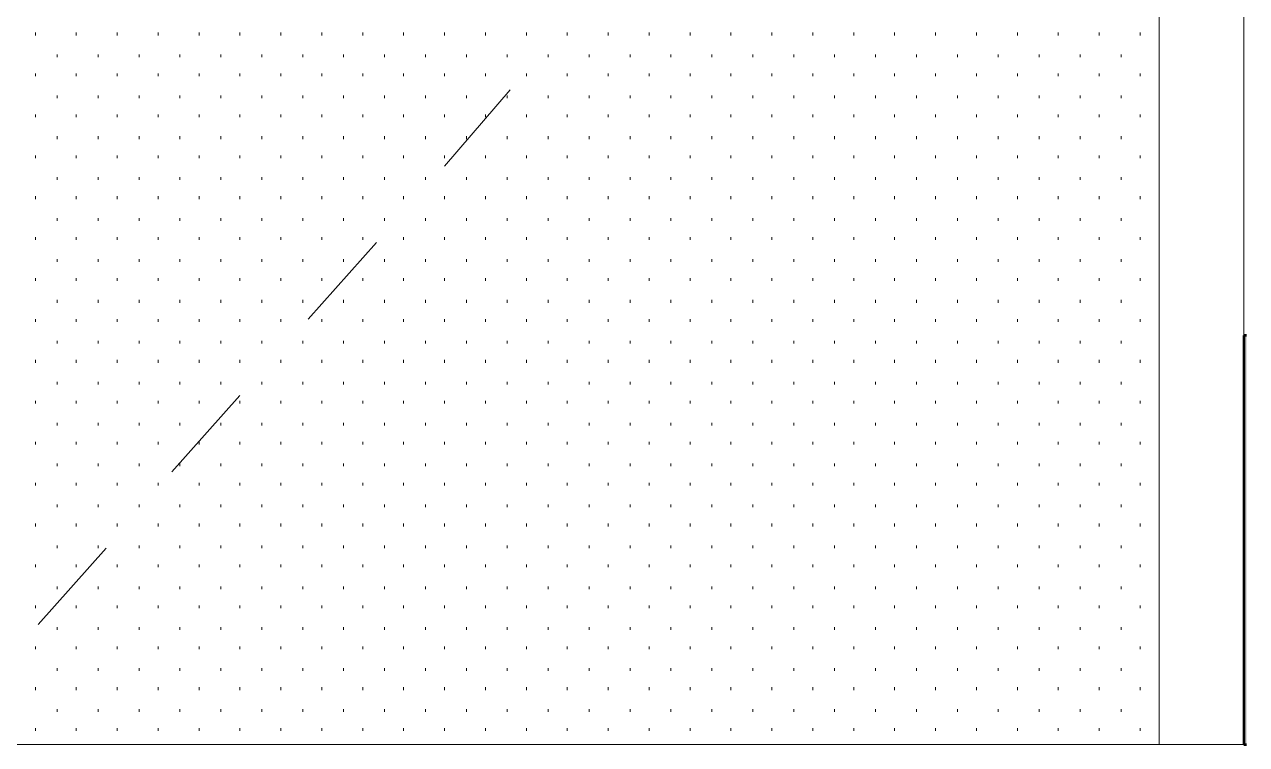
# Model space of a CAD drawing. Header units: inches. Extents: x -6061 to 13621, y -296 to 7483.
# Drawn here: x 12683.76 to 12719.64, y 110.7 to 131.85 of the extents above; entities that cross this region are included whole.
import ezdxf

# ---------------------------------------------------------------- set-up
doc = ezdxf.new("R2010")
doc.units = ezdxf.units.IN
doc.header["$MEASUREMENT"] = 0
doc.layers.get('0').update_dxf_attribs({"linetype": 'CONTINUOUS'})

msp = doc.modelspace()

# ---------------------------------------------------------------- hatches: boundary and pattern name
at = {"true_color": 0xffffff}
msp.add_hatch(color=7, dxfattribs=at).paths.add_polyline_path([(12719.56298, 110.70324), (12719.64307, 110.70324), (12719.64307, 122.71682), (12719.56298, 122.71682)])

# ---------------------------------------------------------------- linework, layer by layer
at = {"color": 7, "linetype": 'Continuous', "lineweight": 9, "true_color": 0x000007}
for p, q in [((12717.08017, 110.70324), (12717.08017, 194.71818)), ((12719.56298, 110.70324), (12719.56298, 194.71818)), ((12717.08017, 110.70324), (12717.08017, 192.23537)), ((12696.09646, 127.68243), (12698.01863, 129.92496)), ((12692.09194, 123.19736), (12694.0942, 125.4399)), ((12688.08741, 118.71229), (12690.08967, 120.95483)), ((12684.16298, 114.22723), (12686.16524, 116.46976)), ((12717.08017, 110.70324), (12681.03945, 110.70324)), ((12681.03945, 110.70324), (12717.08017, 110.70324)), ((12719.56298, 110.70324), (12717.08017, 110.70324)), ((12717.08017, 110.70324), (12719.56298, 110.70324))]:
    msp.add_line(p, q, dxfattribs=at)
at = {"color": 7, "linetype": 'Continuous', "lineweight": 18, "true_color": 0x000007}
for p, q in [((12719.56298, 122.71682), (12719.56298, 194.79827)), ((12719.56298, 194.71818), (12719.56298, 122.71682)), ((12719.64307, 122.71682), (12719.56298, 122.71682)), ((12719.64307, 110.70324), (12719.56298, 110.70324)), ((12719.56298, 110.70324), (12719.64307, 110.70324))]:
    msp.add_line(p, q, dxfattribs=at)
at = {"color": 7, "linetype": 'Continuous', "lineweight": 9, "true_color": 0xffffff}
for p, q in [((12684.08289, 131.52677), (12684.08289, 131.60686)), ((12685.28424, 131.52677), (12685.28424, 131.60686)), ((12686.4856, 131.52677), (12686.4856, 131.60686)), ((12687.68696, 131.52677), (12687.68696, 131.60686)), ((12688.88832, 131.52677), (12688.88832, 131.60686)), ((12690.08967, 131.52677), (12690.08967, 131.60686)), ((12691.29103, 131.52677), (12691.29103, 131.60686)), ((12692.49239, 131.52677), (12692.49239, 131.60686)), ((12693.69375, 131.52677), (12693.69375, 131.60686)), ((12694.8951, 131.52677), (12694.8951, 131.60686)), ((12696.09646, 131.52677), (12696.09646, 131.60686)), ((12697.29782, 131.52677), (12697.29782, 131.60686)), ((12698.49918, 131.52677), (12698.49918, 131.60686)), ((12699.70053, 131.52677), (12699.70053, 131.60686)), ((12700.90189, 131.52677), (12700.90189, 131.60686)), ((12702.10325, 131.52677), (12702.10325, 131.60686)), ((12703.30461, 131.52677), (12703.30461, 131.60686)), ((12704.50596, 131.52677), (12704.50596, 131.60686)), ((12705.70732, 131.52677), (12705.70732, 131.60686)), ((12706.90868, 131.52677), (12706.90868, 131.60686)), ((12708.11004, 131.52677), (12708.11004, 131.60686)), ((12709.31139, 131.52677), (12709.31139, 131.60686)), ((12710.51275, 131.52677), (12710.51275, 131.60686)), ((12711.71411, 131.52677), (12711.71411, 131.60686)), ((12712.91547, 131.52677), (12712.91547, 131.60686)), ((12714.11682, 131.52677), (12714.11682, 131.60686)), ((12715.31818, 131.52677), (12715.31818, 131.60686)), ((12716.51954, 131.52677), (12716.51954, 131.60686)), ((12684.72361, 130.88605), (12684.72361, 130.96614)), ((12685.92497, 130.88605), (12685.92497, 130.96614)), ((12687.12633, 130.88605), (12687.12633, 130.96614)), ((12688.32768, 130.88605), (12688.32768, 130.96614)), ((12689.52904, 130.88605), (12689.52904, 130.96614)), ((12690.7304, 130.88605), (12690.7304, 130.96614)), ((12691.93176, 130.88605), (12691.93176, 130.96614)), ((12693.13311, 130.88605), (12693.13311, 130.96614)), ((12694.33447, 130.88605), (12694.33447, 130.96614)), ((12695.53583, 130.88605), (12695.53583, 130.96614)), ((12696.73719, 130.88605), (12696.73719, 130.96614)), ((12697.93854, 130.88605), (12697.93854, 130.96614)), ((12699.1399, 130.88605), (12699.1399, 130.96614)), ((12700.34126, 130.88605), (12700.34126, 130.96614)), ((12701.54262, 130.88605), (12701.54262, 130.96614)), ((12702.74397, 130.88605), (12702.74397, 130.96614)), ((12703.94533, 130.88605), (12703.94533, 130.96614)), ((12705.14669, 130.88605), (12705.14669, 130.96614)), ((12706.34805, 130.88605), (12706.34805, 130.96614)), ((12707.5494, 130.88605), (12707.5494, 130.96614)), ((12708.75076, 130.88605), (12708.75076, 130.96614)), ((12709.95212, 130.88605), (12709.95212, 130.96614)), ((12711.15347, 130.88605), (12711.15347, 130.96614)), ((12712.35483, 130.88605), (12712.35483, 130.96614)), ((12713.55619, 130.88605), (12713.55619, 130.96614)), ((12714.75755, 130.88605), (12714.75755, 130.96614)), ((12715.9589, 130.88605), (12715.9589, 130.96614)), ((12684.08289, 130.32542), (12684.08289, 130.40551)), ((12685.28424, 130.32542), (12685.28424, 130.40551)), ((12686.4856, 130.32542), (12686.4856, 130.40551)), ((12687.68696, 130.32542), (12687.68696, 130.40551)), ((12688.88832, 130.32542), (12688.88832, 130.40551)), ((12690.08967, 130.32542), (12690.08967, 130.40551)), ((12691.29103, 130.32542), (12691.29103, 130.40551)), ((12692.49239, 130.32542), (12692.49239, 130.40551)), ((12693.69375, 130.32542), (12693.69375, 130.40551)), ((12694.8951, 130.32542), (12694.8951, 130.40551)), ((12696.09646, 130.32542), (12696.09646, 130.40551)), ((12697.29782, 130.32542), (12697.29782, 130.40551)), ((12698.49918, 130.32542), (12698.49918, 130.40551)), ((12699.70053, 130.32542), (12699.70053, 130.40551)), ((12700.90189, 130.32542), (12700.90189, 130.40551)), ((12702.10325, 130.32542), (12702.10325, 130.40551)), ((12703.30461, 130.32542), (12703.30461, 130.40551)), ((12704.50596, 130.32542), (12704.50596, 130.40551)), ((12705.70732, 130.32542), (12705.70732, 130.40551)), ((12706.90868, 130.32542), (12706.90868, 130.40551)), ((12708.11004, 130.32542), (12708.11004, 130.40551)), ((12709.31139, 130.32542), (12709.31139, 130.40551)), ((12710.51275, 130.32542), (12710.51275, 130.40551)), ((12711.71411, 130.32542), (12711.71411, 130.40551)), ((12712.91547, 130.32542), (12712.91547, 130.40551)), ((12714.11682, 130.32542), (12714.11682, 130.40551)), ((12715.31818, 130.32542), (12715.31818, 130.40551)), ((12716.51954, 130.32542), (12716.51954, 130.40551)), ((12684.72361, 129.68469), (12684.72361, 129.76478)), ((12685.92497, 129.68469), (12685.92497, 129.76478)), ((12687.12633, 129.68469), (12687.12633, 129.76478)), ((12688.32768, 129.68469), (12688.32768, 129.76478)), ((12689.52904, 129.68469), (12689.52904, 129.76478)), ((12690.7304, 129.68469), (12690.7304, 129.76478)), ((12691.93176, 129.68469), (12691.93176, 129.76478)), ((12693.13311, 129.68469), (12693.13311, 129.76478)), ((12694.33447, 129.68469), (12694.33447, 129.76478)), ((12695.53583, 129.68469), (12695.53583, 129.76478)), ((12696.73719, 129.68469), (12696.73719, 129.76478)), ((12697.93854, 129.68469), (12697.93854, 129.76478)), ((12699.1399, 129.68469), (12699.1399, 129.76478)), ((12700.34126, 129.68469), (12700.34126, 129.76478)), ((12701.54262, 129.68469), (12701.54262, 129.76478)), ((12702.74397, 129.68469), (12702.74397, 129.76478)), ((12703.94533, 129.68469), (12703.94533, 129.76478)), ((12705.14669, 129.68469), (12705.14669, 129.76478)), ((12706.34805, 129.68469), (12706.34805, 129.76478)), ((12707.5494, 129.68469), (12707.5494, 129.76478)), ((12708.75076, 129.68469), (12708.75076, 129.76478)), ((12709.95212, 129.68469), (12709.95212, 129.76478)), ((12711.15347, 129.68469), (12711.15347, 129.76478)), ((12712.35483, 129.68469), (12712.35483, 129.76478)), ((12713.55619, 129.68469), (12713.55619, 129.76478)), ((12714.75755, 129.68469), (12714.75755, 129.76478)), ((12715.9589, 129.68469), (12715.9589, 129.76478)), ((12684.08289, 129.12406), (12684.08289, 129.20415)), ((12685.28424, 129.12406), (12685.28424, 129.20415)), ((12686.4856, 129.12406), (12686.4856, 129.20415)), ((12687.68696, 129.12406), (12687.68696, 129.20415)), ((12688.88832, 129.12406), (12688.88832, 129.20415)), ((12690.08967, 129.12406), (12690.08967, 129.20415)), ((12691.29103, 129.12406), (12691.29103, 129.20415)), ((12692.49239, 129.12406), (12692.49239, 129.20415)), ((12693.69375, 129.12406), (12693.69375, 129.20415)), ((12694.8951, 129.12406), (12694.8951, 129.20415)), ((12696.09646, 129.12406), (12696.09646, 129.20415)), ((12697.29782, 129.12406), (12697.29782, 129.20415)), ((12698.49918, 129.12406), (12698.49918, 129.20415)), ((12699.70053, 129.12406), (12699.70053, 129.20415)), ((12700.90189, 129.12406), (12700.90189, 129.20415)), ((12702.10325, 129.12406), (12702.10325, 129.20415)), ((12703.30461, 129.12406), (12703.30461, 129.20415)), ((12704.50596, 129.12406), (12704.50596, 129.20415)), ((12705.70732, 129.12406), (12705.70732, 129.20415)), ((12706.90868, 129.12406), (12706.90868, 129.20415)), ((12708.11004, 129.12406), (12708.11004, 129.20415)), ((12709.31139, 129.12406), (12709.31139, 129.20415)), ((12710.51275, 129.12406), (12710.51275, 129.20415)), ((12711.71411, 129.12406), (12711.71411, 129.20415)), ((12712.91547, 129.12406), (12712.91547, 129.20415)), ((12714.11682, 129.12406), (12714.11682, 129.20415)), ((12715.31818, 129.12406), (12715.31818, 129.20415)), ((12716.51954, 129.12406), (12716.51954, 129.20415)), ((12684.72361, 128.48334), (12684.72361, 128.56343)), ((12685.92497, 128.48334), (12685.92497, 128.56343)), ((12687.12633, 128.48334), (12687.12633, 128.56343)), ((12688.32768, 128.48334), (12688.32768, 128.56343)), ((12689.52904, 128.48334), (12689.52904, 128.56343)), ((12690.7304, 128.48334), (12690.7304, 128.56343)), ((12691.93176, 128.48334), (12691.93176, 128.56343)), ((12693.13311, 128.48334), (12693.13311, 128.56343)), ((12694.33447, 128.48334), (12694.33447, 128.56343)), ((12695.53583, 128.48334), (12695.53583, 128.56343)), ((12696.73719, 128.48334), (12696.73719, 128.56343)), ((12697.93854, 128.48334), (12697.93854, 128.56343)), ((12699.1399, 128.48334), (12699.1399, 128.56343)), ((12700.34126, 128.48334), (12700.34126, 128.56343)), ((12701.54262, 128.48334), (12701.54262, 128.56343)), ((12702.74397, 128.48334), (12702.74397, 128.56343)), ((12703.94533, 128.48334), (12703.94533, 128.56343)), ((12705.14669, 128.48334), (12705.14669, 128.56343)), ((12706.34805, 128.48334), (12706.34805, 128.56343)), ((12707.5494, 128.48334), (12707.5494, 128.56343)), ((12708.75076, 128.48334), (12708.75076, 128.56343)), ((12709.95212, 128.48334), (12709.95212, 128.56343)), ((12711.15347, 128.48334), (12711.15347, 128.56343)), ((12712.35483, 128.48334), (12712.35483, 128.56343)), ((12713.55619, 128.48334), (12713.55619, 128.56343)), ((12714.75755, 128.48334), (12714.75755, 128.56343)), ((12715.9589, 128.48334), (12715.9589, 128.56343)), ((12684.08289, 127.9227), (12684.08289, 128.00279)), ((12685.28424, 127.9227), (12685.28424, 128.00279)), ((12686.4856, 127.9227), (12686.4856, 128.00279)), ((12687.68696, 127.9227), (12687.68696, 128.00279)), ((12688.88832, 127.9227), (12688.88832, 128.00279)), ((12690.08967, 127.9227), (12690.08967, 128.00279)), ((12691.29103, 127.9227), (12691.29103, 128.00279)), ((12692.49239, 127.9227), (12692.49239, 128.00279)), ((12693.69375, 127.9227), (12693.69375, 128.00279)), ((12694.8951, 127.9227), (12694.8951, 128.00279)), ((12696.09646, 127.9227), (12696.09646, 128.00279)), ((12697.29782, 127.9227), (12697.29782, 128.00279)), ((12698.49918, 127.9227), (12698.49918, 128.00279)), ((12699.70053, 127.9227), (12699.70053, 128.00279)), ((12700.90189, 127.9227), (12700.90189, 128.00279)), ((12702.10325, 127.9227), (12702.10325, 128.00279)), ((12703.30461, 127.9227), (12703.30461, 128.00279)), ((12704.50596, 127.9227), (12704.50596, 128.00279)), ((12705.70732, 127.9227), (12705.70732, 128.00279)), ((12706.90868, 127.9227), (12706.90868, 128.00279)), ((12708.11004, 127.9227), (12708.11004, 128.00279)), ((12709.31139, 127.9227), (12709.31139, 128.00279)), ((12710.51275, 127.9227), (12710.51275, 128.00279)), ((12711.71411, 127.9227), (12711.71411, 128.00279)), ((12712.91547, 127.9227), (12712.91547, 128.00279)), ((12714.11682, 127.9227), (12714.11682, 128.00279)), ((12715.31818, 127.9227), (12715.31818, 128.00279)), ((12716.51954, 127.9227), (12716.51954, 128.00279)), ((12684.72361, 127.28198), (12684.72361, 127.36207)), ((12685.92497, 127.28198), (12685.92497, 127.36207)), ((12687.12633, 127.28198), (12687.12633, 127.36207)), ((12688.32768, 127.28198), (12688.32768, 127.36207)), ((12689.52904, 127.28198), (12689.52904, 127.36207)), ((12690.7304, 127.28198), (12690.7304, 127.36207)), ((12691.93176, 127.28198), (12691.93176, 127.36207)), ((12693.13311, 127.28198), (12693.13311, 127.36207)), ((12694.33447, 127.28198), (12694.33447, 127.36207)), ((12695.53583, 127.28198), (12695.53583, 127.36207)), ((12696.73719, 127.28198), (12696.73719, 127.36207)), ((12697.93854, 127.28198), (12697.93854, 127.36207)), ((12699.1399, 127.28198), (12699.1399, 127.36207)), ((12700.34126, 127.28198), (12700.34126, 127.36207)), ((12701.54262, 127.28198), (12701.54262, 127.36207)), ((12702.74397, 127.28198), (12702.74397, 127.36207)), ((12703.94533, 127.28198), (12703.94533, 127.36207)), ((12705.14669, 127.28198), (12705.14669, 127.36207)), ((12706.34805, 127.28198), (12706.34805, 127.36207)), ((12707.5494, 127.28198), (12707.5494, 127.36207)), ((12708.75076, 127.28198), (12708.75076, 127.36207)), ((12709.95212, 127.28198), (12709.95212, 127.36207)), ((12711.15347, 127.28198), (12711.15347, 127.36207)), ((12712.35483, 127.28198), (12712.35483, 127.36207)), ((12713.55619, 127.28198), (12713.55619, 127.36207)), ((12714.75755, 127.28198), (12714.75755, 127.36207)), ((12715.9589, 127.28198), (12715.9589, 127.36207)), ((12684.08289, 126.72134), (12684.08289, 126.80143)), ((12685.28424, 126.72134), (12685.28424, 126.80143)), ((12686.4856, 126.72134), (12686.4856, 126.80143)), ((12687.68696, 126.72134), (12687.68696, 126.80143)), ((12688.88832, 126.72134), (12688.88832, 126.80143)), ((12690.08967, 126.72134), (12690.08967, 126.80143)), ((12691.29103, 126.72134), (12691.29103, 126.80143)), ((12692.49239, 126.72134), (12692.49239, 126.80143)), ((12693.69375, 126.72134), (12693.69375, 126.80143)), ((12694.8951, 126.72134), (12694.8951, 126.80143)), ((12696.09646, 126.72134), (12696.09646, 126.80143)), ((12697.29782, 126.72134), (12697.29782, 126.80143)), ((12698.49918, 126.72134), (12698.49918, 126.80143)), ((12699.70053, 126.72134), (12699.70053, 126.80143)), ((12700.90189, 126.72134), (12700.90189, 126.80143)), ((12702.10325, 126.72134), (12702.10325, 126.80143)), ((12703.30461, 126.72134), (12703.30461, 126.80143)), ((12704.50596, 126.72134), (12704.50596, 126.80143)), ((12705.70732, 126.72134), (12705.70732, 126.80143)), ((12706.90868, 126.72134), (12706.90868, 126.80143)), ((12708.11004, 126.72134), (12708.11004, 126.80143)), ((12709.31139, 126.72134), (12709.31139, 126.80143)), ((12710.51275, 126.72134), (12710.51275, 126.80143)), ((12711.71411, 126.72134), (12711.71411, 126.80143)), ((12712.91547, 126.72134), (12712.91547, 126.80143)), ((12714.11682, 126.72134), (12714.11682, 126.80143)), ((12715.31818, 126.72134), (12715.31818, 126.80143)), ((12716.51954, 126.72134), (12716.51954, 126.80143)), ((12684.72361, 126.08062), (12684.72361, 126.16071)), ((12685.92497, 126.08062), (12685.92497, 126.16071)), ((12687.12633, 126.08062), (12687.12633, 126.16071)), ((12688.32768, 126.08062), (12688.32768, 126.16071)), ((12689.52904, 126.08062), (12689.52904, 126.16071)), ((12690.7304, 126.08062), (12690.7304, 126.16071)), ((12691.93176, 126.08062), (12691.93176, 126.16071)), ((12693.13311, 126.08062), (12693.13311, 126.16071)), ((12694.33447, 126.08062), (12694.33447, 126.16071)), ((12695.53583, 126.08062), (12695.53583, 126.16071)), ((12696.73719, 126.08062), (12696.73719, 126.16071)), ((12697.93854, 126.08062), (12697.93854, 126.16071)), ((12699.1399, 126.08062), (12699.1399, 126.16071)), ((12700.34126, 126.08062), (12700.34126, 126.16071)), ((12701.54262, 126.08062), (12701.54262, 126.16071)), ((12702.74397, 126.08062), (12702.74397, 126.16071)), ((12703.94533, 126.08062), (12703.94533, 126.16071)), ((12705.14669, 126.08062), (12705.14669, 126.16071)), ((12706.34805, 126.08062), (12706.34805, 126.16071)), ((12707.5494, 126.08062), (12707.5494, 126.16071)), ((12708.75076, 126.08062), (12708.75076, 126.16071)), ((12709.95212, 126.08062), (12709.95212, 126.16071)), ((12711.15347, 126.08062), (12711.15347, 126.16071)), ((12712.35483, 126.08062), (12712.35483, 126.16071)), ((12713.55619, 126.08062), (12713.55619, 126.16071)), ((12714.75755, 126.08062), (12714.75755, 126.16071)), ((12715.9589, 126.08062), (12715.9589, 126.16071)), ((12684.08289, 125.51999), (12684.08289, 125.60008)), ((12685.28424, 125.51999), (12685.28424, 125.60008)), ((12686.4856, 125.51999), (12686.4856, 125.60008)), ((12687.68696, 125.51999), (12687.68696, 125.60008)), ((12688.88832, 125.51999), (12688.88832, 125.60008)), ((12690.08967, 125.51999), (12690.08967, 125.60008)), ((12691.29103, 125.51999), (12691.29103, 125.60008)), ((12692.49239, 125.51999), (12692.49239, 125.60008)), ((12693.69375, 125.51999), (12693.69375, 125.60008)), ((12694.8951, 125.51999), (12694.8951, 125.60008)), ((12696.09646, 125.51999), (12696.09646, 125.60008)), ((12697.29782, 125.51999), (12697.29782, 125.60008)), ((12698.49918, 125.51999), (12698.49918, 125.60008)), ((12699.70053, 125.51999), (12699.70053, 125.60008)), ((12700.90189, 125.51999), (12700.90189, 125.60008)), ((12702.10325, 125.51999), (12702.10325, 125.60008)), ((12703.30461, 125.51999), (12703.30461, 125.60008)), ((12704.50596, 125.51999), (12704.50596, 125.60008)), ((12705.70732, 125.51999), (12705.70732, 125.60008)), ((12706.90868, 125.51999), (12706.90868, 125.60008)), ((12708.11004, 125.51999), (12708.11004, 125.60008)), ((12709.31139, 125.51999), (12709.31139, 125.60008)), ((12710.51275, 125.51999), (12710.51275, 125.60008)), ((12711.71411, 125.51999), (12711.71411, 125.60008)), ((12712.91547, 125.51999), (12712.91547, 125.60008)), ((12714.11682, 125.51999), (12714.11682, 125.60008)), ((12715.31818, 125.51999), (12715.31818, 125.60008)), ((12716.51954, 125.51999), (12716.51954, 125.60008)), ((12684.72361, 124.87926), (12684.72361, 124.95935)), ((12685.92497, 124.87926), (12685.92497, 124.95935)), ((12687.12633, 124.87926), (12687.12633, 124.95935)), ((12688.32768, 124.87926), (12688.32768, 124.95935)), ((12689.52904, 124.87926), (12689.52904, 124.95935)), ((12690.7304, 124.87926), (12690.7304, 124.95935)), ((12691.93176, 124.87926), (12691.93176, 124.95935)), ((12693.13311, 124.87926), (12693.13311, 124.95935)), ((12694.33447, 124.87926), (12694.33447, 124.95935)), ((12695.53583, 124.87926), (12695.53583, 124.95935)), ((12696.73719, 124.87926), (12696.73719, 124.95935)), ((12697.93854, 124.87926), (12697.93854, 124.95935)), ((12699.1399, 124.87926), (12699.1399, 124.95935)), ((12700.34126, 124.87926), (12700.34126, 124.95935)), ((12701.54262, 124.87926), (12701.54262, 124.95935)), ((12702.74397, 124.87926), (12702.74397, 124.95935)), ((12703.94533, 124.87926), (12703.94533, 124.95935)), ((12705.14669, 124.87926), (12705.14669, 124.95935)), ((12706.34805, 124.87926), (12706.34805, 124.95935)), ((12707.5494, 124.87926), (12707.5494, 124.95935)), ((12708.75076, 124.87926), (12708.75076, 124.95935)), ((12709.95212, 124.87926), (12709.95212, 124.95935)), ((12711.15347, 124.87926), (12711.15347, 124.95935)), ((12712.35483, 124.87926), (12712.35483, 124.95935)), ((12713.55619, 124.87926), (12713.55619, 124.95935)), ((12714.75755, 124.87926), (12714.75755, 124.95935)), ((12715.9589, 124.87926), (12715.9589, 124.95935)), ((12684.08289, 124.31863), (12684.08289, 124.39872)), ((12685.28424, 124.31863), (12685.28424, 124.39872)), ((12686.4856, 124.31863), (12686.4856, 124.39872)), ((12687.68696, 124.31863), (12687.68696, 124.39872)), ((12688.88832, 124.31863), (12688.88832, 124.39872)), ((12690.08967, 124.31863), (12690.08967, 124.39872)), ((12691.29103, 124.31863), (12691.29103, 124.39872)), ((12692.49239, 124.31863), (12692.49239, 124.39872)), ((12693.69375, 124.31863), (12693.69375, 124.39872)), ((12694.8951, 124.31863), (12694.8951, 124.39872)), ((12696.09646, 124.31863), (12696.09646, 124.39872)), ((12697.29782, 124.31863), (12697.29782, 124.39872)), ((12698.49918, 124.31863), (12698.49918, 124.39872)), ((12699.70053, 124.31863), (12699.70053, 124.39872)), ((12700.90189, 124.31863), (12700.90189, 124.39872)), ((12702.10325, 124.31863), (12702.10325, 124.39872)), ((12703.30461, 124.31863), (12703.30461, 124.39872)), ((12704.50596, 124.31863), (12704.50596, 124.39872)), ((12705.70732, 124.31863), (12705.70732, 124.39872)), ((12706.90868, 124.31863), (12706.90868, 124.39872)), ((12708.11004, 124.31863), (12708.11004, 124.39872)), ((12709.31139, 124.31863), (12709.31139, 124.39872)), ((12710.51275, 124.31863), (12710.51275, 124.39872)), ((12711.71411, 124.31863), (12711.71411, 124.39872)), ((12712.91547, 124.31863), (12712.91547, 124.39872)), ((12714.11682, 124.31863), (12714.11682, 124.39872)), ((12715.31818, 124.31863), (12715.31818, 124.39872)), ((12716.51954, 124.31863), (12716.51954, 124.39872)), ((12684.72361, 123.67791), (12684.72361, 123.758)), ((12685.92497, 123.67791), (12685.92497, 123.758)), ((12687.12633, 123.67791), (12687.12633, 123.758)), ((12688.32768, 123.67791), (12688.32768, 123.758)), ((12689.52904, 123.67791), (12689.52904, 123.758)), ((12690.7304, 123.67791), (12690.7304, 123.758)), ((12691.93176, 123.67791), (12691.93176, 123.758)), ((12693.13311, 123.67791), (12693.13311, 123.758)), ((12694.33447, 123.67791), (12694.33447, 123.758)), ((12695.53583, 123.67791), (12695.53583, 123.758)), ((12696.73719, 123.67791), (12696.73719, 123.758)), ((12697.93854, 123.67791), (12697.93854, 123.758)), ((12699.1399, 123.67791), (12699.1399, 123.758)), ((12700.34126, 123.67791), (12700.34126, 123.758)), ((12701.54262, 123.67791), (12701.54262, 123.758)), ((12702.74397, 123.67791), (12702.74397, 123.758)), ((12703.94533, 123.67791), (12703.94533, 123.758)), ((12705.14669, 123.67791), (12705.14669, 123.758)), ((12706.34805, 123.67791), (12706.34805, 123.758)), ((12707.5494, 123.67791), (12707.5494, 123.758)), ((12708.75076, 123.67791), (12708.75076, 123.758)), ((12709.95212, 123.67791), (12709.95212, 123.758)), ((12711.15347, 123.67791), (12711.15347, 123.758)), ((12712.35483, 123.67791), (12712.35483, 123.758)), ((12713.55619, 123.67791), (12713.55619, 123.758)), ((12714.75755, 123.67791), (12714.75755, 123.758)), ((12715.9589, 123.67791), (12715.9589, 123.758)), ((12684.08289, 123.11727), (12684.08289, 123.19736)), ((12685.28424, 123.11727), (12685.28424, 123.19736)), ((12686.4856, 123.11727), (12686.4856, 123.19736)), ((12687.68696, 123.11727), (12687.68696, 123.19736)), ((12688.88832, 123.11727), (12688.88832, 123.19736)), ((12690.08967, 123.11727), (12690.08967, 123.19736)), ((12691.29103, 123.11727), (12691.29103, 123.19736)), ((12692.49239, 123.11727), (12692.49239, 123.19736)), ((12693.69375, 123.11727), (12693.69375, 123.19736)), ((12694.8951, 123.11727), (12694.8951, 123.19736)), ((12696.09646, 123.11727), (12696.09646, 123.19736)), ((12697.29782, 123.11727), (12697.29782, 123.19736)), ((12698.49918, 123.11727), (12698.49918, 123.19736)), ((12699.70053, 123.11727), (12699.70053, 123.19736)), ((12700.90189, 123.11727), (12700.90189, 123.19736)), ((12702.10325, 123.11727), (12702.10325, 123.19736)), ((12703.30461, 123.11727), (12703.30461, 123.19736)), ((12704.50596, 123.11727), (12704.50596, 123.19736)), ((12705.70732, 123.11727), (12705.70732, 123.19736)), ((12706.90868, 123.11727), (12706.90868, 123.19736)), ((12708.11004, 123.11727), (12708.11004, 123.19736)), ((12709.31139, 123.11727), (12709.31139, 123.19736)), ((12710.51275, 123.11727), (12710.51275, 123.19736)), ((12711.71411, 123.11727), (12711.71411, 123.19736)), ((12712.91547, 123.11727), (12712.91547, 123.19736)), ((12714.11682, 123.11727), (12714.11682, 123.19736)), ((12715.31818, 123.11727), (12715.31818, 123.19736)), ((12716.51954, 123.11727), (12716.51954, 123.19736)), ((12684.72361, 122.47655), (12684.72361, 122.55664)), ((12685.92497, 122.47655), (12685.92497, 122.55664)), ((12687.12633, 122.47655), (12687.12633, 122.55664)), ((12688.32768, 122.47655), (12688.32768, 122.55664)), ((12689.52904, 122.47655), (12689.52904, 122.55664)), ((12690.7304, 122.47655), (12690.7304, 122.55664)), ((12691.93176, 122.47655), (12691.93176, 122.55664)), ((12693.13311, 122.47655), (12693.13311, 122.55664)), ((12694.33447, 122.47655), (12694.33447, 122.55664)), ((12695.53583, 122.47655), (12695.53583, 122.55664)), ((12696.73719, 122.47655), (12696.73719, 122.55664)), ((12697.93854, 122.47655), (12697.93854, 122.55664)), ((12699.1399, 122.47655), (12699.1399, 122.55664)), ((12700.34126, 122.47655), (12700.34126, 122.55664)), ((12701.54262, 122.47655), (12701.54262, 122.55664)), ((12702.74397, 122.47655), (12702.74397, 122.55664)), ((12703.94533, 122.47655), (12703.94533, 122.55664)), ((12705.14669, 122.47655), (12705.14669, 122.55664)), ((12706.34805, 122.47655), (12706.34805, 122.55664)), ((12707.5494, 122.47655), (12707.5494, 122.55664)), ((12708.75076, 122.47655), (12708.75076, 122.55664)), ((12709.95212, 122.47655), (12709.95212, 122.55664)), ((12711.15347, 122.47655), (12711.15347, 122.55664)), ((12712.35483, 122.47655), (12712.35483, 122.55664)), ((12713.55619, 122.47655), (12713.55619, 122.55664)), ((12714.75755, 122.47655), (12714.75755, 122.55664)), ((12715.9589, 122.47655), (12715.9589, 122.55664)), ((12684.08289, 121.91591), (12684.08289, 121.99601)), ((12685.28424, 121.91591), (12685.28424, 121.99601)), ((12686.4856, 121.91591), (12686.4856, 121.99601)), ((12687.68696, 121.91591), (12687.68696, 121.99601)), ((12688.88832, 121.91591), (12688.88832, 121.99601)), ((12690.08967, 121.91591), (12690.08967, 121.99601)), ((12691.29103, 121.91591), (12691.29103, 121.99601)), ((12692.49239, 121.91591), (12692.49239, 121.99601)), ((12693.69375, 121.91591), (12693.69375, 121.99601)), ((12694.8951, 121.91591), (12694.8951, 121.99601)), ((12696.09646, 121.91591), (12696.09646, 121.99601)), ((12697.29782, 121.91591), (12697.29782, 121.99601)), ((12698.49918, 121.91591), (12698.49918, 121.99601)), ((12699.70053, 121.91591), (12699.70053, 121.99601)), ((12700.90189, 121.91591), (12700.90189, 121.99601)), ((12702.10325, 121.91591), (12702.10325, 121.99601)), ((12703.30461, 121.91591), (12703.30461, 121.99601)), ((12704.50596, 121.91591), (12704.50596, 121.99601)), ((12705.70732, 121.91591), (12705.70732, 121.99601)), ((12706.90868, 121.91591), (12706.90868, 121.99601)), ((12708.11004, 121.91591), (12708.11004, 121.99601)), ((12709.31139, 121.91591), (12709.31139, 121.99601)), ((12710.51275, 121.91591), (12710.51275, 121.99601)), ((12711.71411, 121.91591), (12711.71411, 121.99601)), ((12712.91547, 121.91591), (12712.91547, 121.99601)), ((12714.11682, 121.91591), (12714.11682, 121.99601)), ((12715.31818, 121.91591), (12715.31818, 121.99601)), ((12716.51954, 121.91591), (12716.51954, 121.99601)), ((12684.72361, 121.27519), (12684.72361, 121.35528)), ((12685.92497, 121.27519), (12685.92497, 121.35528)), ((12687.12633, 121.27519), (12687.12633, 121.35528)), ((12688.32768, 121.27519), (12688.32768, 121.35528)), ((12689.52904, 121.27519), (12689.52904, 121.35528)), ((12690.7304, 121.27519), (12690.7304, 121.35528)), ((12691.93176, 121.27519), (12691.93176, 121.35528)), ((12693.13311, 121.27519), (12693.13311, 121.35528)), ((12694.33447, 121.27519), (12694.33447, 121.35528)), ((12695.53583, 121.27519), (12695.53583, 121.35528)), ((12696.73719, 121.27519), (12696.73719, 121.35528)), ((12697.93854, 121.27519), (12697.93854, 121.35528)), ((12699.1399, 121.27519), (12699.1399, 121.35528)), ((12700.34126, 121.27519), (12700.34126, 121.35528)), ((12701.54262, 121.27519), (12701.54262, 121.35528)), ((12702.74397, 121.27519), (12702.74397, 121.35528)), ((12703.94533, 121.27519), (12703.94533, 121.35528)), ((12705.14669, 121.27519), (12705.14669, 121.35528)), ((12706.34805, 121.27519), (12706.34805, 121.35528)), ((12707.5494, 121.27519), (12707.5494, 121.35528)), ((12708.75076, 121.27519), (12708.75076, 121.35528)), ((12709.95212, 121.27519), (12709.95212, 121.35528)), ((12711.15347, 121.27519), (12711.15347, 121.35528)), ((12712.35483, 121.27519), (12712.35483, 121.35528)), ((12713.55619, 121.27519), (12713.55619, 121.35528)), ((12714.75755, 121.27519), (12714.75755, 121.35528)), ((12715.9589, 121.27519), (12715.9589, 121.35528)), ((12684.08289, 120.71456), (12684.08289, 120.79465)), ((12685.28424, 120.71456), (12685.28424, 120.79465)), ((12686.4856, 120.71456), (12686.4856, 120.79465)), ((12687.68696, 120.71456), (12687.68696, 120.79465)), ((12688.88832, 120.71456), (12688.88832, 120.79465)), ((12690.08967, 120.71456), (12690.08967, 120.79465)), ((12691.29103, 120.71456), (12691.29103, 120.79465)), ((12692.49239, 120.71456), (12692.49239, 120.79465)), ((12693.69375, 120.71456), (12693.69375, 120.79465)), ((12694.8951, 120.71456), (12694.8951, 120.79465)), ((12696.09646, 120.71456), (12696.09646, 120.79465)), ((12697.29782, 120.71456), (12697.29782, 120.79465)), ((12698.49918, 120.71456), (12698.49918, 120.79465)), ((12699.70053, 120.71456), (12699.70053, 120.79465)), ((12700.90189, 120.71456), (12700.90189, 120.79465)), ((12702.10325, 120.71456), (12702.10325, 120.79465)), ((12703.30461, 120.71456), (12703.30461, 120.79465)), ((12704.50596, 120.71456), (12704.50596, 120.79465)), ((12705.70732, 120.71456), (12705.70732, 120.79465)), ((12706.90868, 120.71456), (12706.90868, 120.79465)), ((12708.11004, 120.71456), (12708.11004, 120.79465)), ((12709.31139, 120.71456), (12709.31139, 120.79465)), ((12710.51275, 120.71456), (12710.51275, 120.79465)), ((12711.71411, 120.71456), (12711.71411, 120.79465)), ((12712.91547, 120.71456), (12712.91547, 120.79465)), ((12714.11682, 120.71456), (12714.11682, 120.79465)), ((12715.31818, 120.71456), (12715.31818, 120.79465)), ((12716.51954, 120.71456), (12716.51954, 120.79465)), ((12684.72361, 120.07383), (12684.72361, 120.15392)), ((12685.92497, 120.07383), (12685.92497, 120.15392)), ((12687.12633, 120.07383), (12687.12633, 120.15392)), ((12688.32768, 120.07383), (12688.32768, 120.15392)), ((12689.52904, 120.07383), (12689.52904, 120.15392)), ((12690.7304, 120.07383), (12690.7304, 120.15392)), ((12691.93176, 120.07383), (12691.93176, 120.15392)), ((12693.13311, 120.07383), (12693.13311, 120.15392)), ((12694.33447, 120.07383), (12694.33447, 120.15392)), ((12695.53583, 120.07383), (12695.53583, 120.15392)), ((12696.73719, 120.07383), (12696.73719, 120.15392)), ((12697.93854, 120.07383), (12697.93854, 120.15392)), ((12699.1399, 120.07383), (12699.1399, 120.15392)), ((12700.34126, 120.07383), (12700.34126, 120.15392)), ((12701.54262, 120.07383), (12701.54262, 120.15392)), ((12702.74397, 120.07383), (12702.74397, 120.15392)), ((12703.94533, 120.07383), (12703.94533, 120.15392)), ((12705.14669, 120.07383), (12705.14669, 120.15392)), ((12706.34805, 120.07383), (12706.34805, 120.15392)), ((12707.5494, 120.07383), (12707.5494, 120.15392)), ((12708.75076, 120.07383), (12708.75076, 120.15392)), ((12709.95212, 120.07383), (12709.95212, 120.15392)), ((12711.15347, 120.07383), (12711.15347, 120.15392)), ((12712.35483, 120.07383), (12712.35483, 120.15392)), ((12713.55619, 120.07383), (12713.55619, 120.15392)), ((12714.75755, 120.07383), (12714.75755, 120.15392)), ((12715.9589, 120.07383), (12715.9589, 120.15392)), ((12684.08289, 119.5132), (12684.08289, 119.59329)), ((12685.28424, 119.5132), (12685.28424, 119.59329)), ((12686.4856, 119.5132), (12686.4856, 119.59329)), ((12687.68696, 119.5132), (12687.68696, 119.59329)), ((12688.88832, 119.5132), (12688.88832, 119.59329)), ((12690.08967, 119.5132), (12690.08967, 119.59329)), ((12691.29103, 119.5132), (12691.29103, 119.59329)), ((12692.49239, 119.5132), (12692.49239, 119.59329)), ((12693.69375, 119.5132), (12693.69375, 119.59329)), ((12694.8951, 119.5132), (12694.8951, 119.59329)), ((12696.09646, 119.5132), (12696.09646, 119.59329)), ((12697.29782, 119.5132), (12697.29782, 119.59329)), ((12698.49918, 119.5132), (12698.49918, 119.59329)), ((12699.70053, 119.5132), (12699.70053, 119.59329)), ((12700.90189, 119.5132), (12700.90189, 119.59329)), ((12702.10325, 119.5132), (12702.10325, 119.59329)), ((12703.30461, 119.5132), (12703.30461, 119.59329)), ((12704.50596, 119.5132), (12704.50596, 119.59329)), ((12705.70732, 119.5132), (12705.70732, 119.59329)), ((12706.90868, 119.5132), (12706.90868, 119.59329)), ((12708.11004, 119.5132), (12708.11004, 119.59329)), ((12709.31139, 119.5132), (12709.31139, 119.59329)), ((12710.51275, 119.5132), (12710.51275, 119.59329)), ((12711.71411, 119.5132), (12711.71411, 119.59329)), ((12712.91547, 119.5132), (12712.91547, 119.59329)), ((12714.11682, 119.5132), (12714.11682, 119.59329)), ((12715.31818, 119.5132), (12715.31818, 119.59329)), ((12716.51954, 119.5132), (12716.51954, 119.59329)), ((12684.72361, 118.87248), (12684.72361, 118.95257)), ((12685.92497, 118.87248), (12685.92497, 118.95257)), ((12687.12633, 118.87248), (12687.12633, 118.95257)), ((12688.32768, 118.87248), (12688.32768, 118.95257)), ((12689.52904, 118.87248), (12689.52904, 118.95257)), ((12690.7304, 118.87248), (12690.7304, 118.95257)), ((12691.93176, 118.87248), (12691.93176, 118.95257)), ((12693.13311, 118.87248), (12693.13311, 118.95257)), ((12694.33447, 118.87248), (12694.33447, 118.95257)), ((12695.53583, 118.87248), (12695.53583, 118.95257)), ((12696.73719, 118.87248), (12696.73719, 118.95257)), ((12697.93854, 118.87248), (12697.93854, 118.95257)), ((12699.1399, 118.87248), (12699.1399, 118.95257)), ((12700.34126, 118.87248), (12700.34126, 118.95257)), ((12701.54262, 118.87248), (12701.54262, 118.95257)), ((12702.74397, 118.87248), (12702.74397, 118.95257)), ((12703.94533, 118.87248), (12703.94533, 118.95257)), ((12705.14669, 118.87248), (12705.14669, 118.95257)), ((12706.34805, 118.87248), (12706.34805, 118.95257)), ((12707.5494, 118.87248), (12707.5494, 118.95257)), ((12708.75076, 118.87248), (12708.75076, 118.95257)), ((12709.95212, 118.87248), (12709.95212, 118.95257)), ((12711.15347, 118.87248), (12711.15347, 118.95257)), ((12712.35483, 118.87248), (12712.35483, 118.95257)), ((12713.55619, 118.87248), (12713.55619, 118.95257)), ((12714.75755, 118.87248), (12714.75755, 118.95257)), ((12715.9589, 118.87248), (12715.9589, 118.95257)), ((12684.08289, 118.31184), (12684.08289, 118.39193)), ((12685.28424, 118.31184), (12685.28424, 118.39193)), ((12686.4856, 118.31184), (12686.4856, 118.39193)), ((12687.68696, 118.31184), (12687.68696, 118.39193)), ((12688.88832, 118.31184), (12688.88832, 118.39193)), ((12690.08967, 118.31184), (12690.08967, 118.39193)), ((12691.29103, 118.31184), (12691.29103, 118.39193)), ((12692.49239, 118.31184), (12692.49239, 118.39193)), ((12693.69375, 118.31184), (12693.69375, 118.39193)), ((12694.8951, 118.31184), (12694.8951, 118.39193)), ((12696.09646, 118.31184), (12696.09646, 118.39193)), ((12697.29782, 118.31184), (12697.29782, 118.39193)), ((12698.49918, 118.31184), (12698.49918, 118.39193)), ((12699.70053, 118.31184), (12699.70053, 118.39193)), ((12700.90189, 118.31184), (12700.90189, 118.39193)), ((12702.10325, 118.31184), (12702.10325, 118.39193)), ((12703.30461, 118.31184), (12703.30461, 118.39193)), ((12704.50596, 118.31184), (12704.50596, 118.39193)), ((12705.70732, 118.31184), (12705.70732, 118.39193)), ((12706.90868, 118.31184), (12706.90868, 118.39193)), ((12708.11004, 118.31184), (12708.11004, 118.39193)), ((12709.31139, 118.31184), (12709.31139, 118.39193)), ((12710.51275, 118.31184), (12710.51275, 118.39193)), ((12711.71411, 118.31184), (12711.71411, 118.39193)), ((12712.91547, 118.31184), (12712.91547, 118.39193)), ((12714.11682, 118.31184), (12714.11682, 118.39193)), ((12715.31818, 118.31184), (12715.31818, 118.39193)), ((12716.51954, 118.31184), (12716.51954, 118.39193)), ((12684.72361, 117.67112), (12684.72361, 117.75121)), ((12685.92497, 117.67112), (12685.92497, 117.75121)), ((12687.12633, 117.67112), (12687.12633, 117.75121)), ((12688.32768, 117.67112), (12688.32768, 117.75121)), ((12689.52904, 117.67112), (12689.52904, 117.75121)), ((12690.7304, 117.67112), (12690.7304, 117.75121)), ((12691.93176, 117.67112), (12691.93176, 117.75121)), ((12693.13311, 117.67112), (12693.13311, 117.75121)), ((12694.33447, 117.67112), (12694.33447, 117.75121)), ((12695.53583, 117.67112), (12695.53583, 117.75121)), ((12696.73719, 117.67112), (12696.73719, 117.75121)), ((12697.93854, 117.67112), (12697.93854, 117.75121)), ((12699.1399, 117.67112), (12699.1399, 117.75121)), ((12700.34126, 117.67112), (12700.34126, 117.75121)), ((12701.54262, 117.67112), (12701.54262, 117.75121)), ((12702.74397, 117.67112), (12702.74397, 117.75121)), ((12703.94533, 117.67112), (12703.94533, 117.75121)), ((12705.14669, 117.67112), (12705.14669, 117.75121)), ((12706.34805, 117.67112), (12706.34805, 117.75121)), ((12707.5494, 117.67112), (12707.5494, 117.75121)), ((12708.75076, 117.67112), (12708.75076, 117.75121)), ((12709.95212, 117.67112), (12709.95212, 117.75121)), ((12711.15347, 117.67112), (12711.15347, 117.75121)), ((12712.35483, 117.67112), (12712.35483, 117.75121)), ((12713.55619, 117.67112), (12713.55619, 117.75121)), ((12714.75755, 117.67112), (12714.75755, 117.75121)), ((12715.9589, 117.67112), (12715.9589, 117.75121)), ((12684.08289, 117.11048), (12684.08289, 117.19058)), ((12685.28424, 117.11048), (12685.28424, 117.19058)), ((12686.4856, 117.11048), (12686.4856, 117.19058)), ((12687.68696, 117.11048), (12687.68696, 117.19058)), ((12688.88832, 117.11048), (12688.88832, 117.19058)), ((12690.08967, 117.11048), (12690.08967, 117.19058)), ((12691.29103, 117.11048), (12691.29103, 117.19058)), ((12692.49239, 117.11048), (12692.49239, 117.19058)), ((12693.69375, 117.11048), (12693.69375, 117.19058)), ((12694.8951, 117.11048), (12694.8951, 117.19058)), ((12696.09646, 117.11048), (12696.09646, 117.19058)), ((12697.29782, 117.11048), (12697.29782, 117.19058)), ((12698.49918, 117.11048), (12698.49918, 117.19058)), ((12699.70053, 117.11048), (12699.70053, 117.19058)), ((12700.90189, 117.11048), (12700.90189, 117.19058)), ((12702.10325, 117.11048), (12702.10325, 117.19058)), ((12703.30461, 117.11048), (12703.30461, 117.19058)), ((12704.50596, 117.11048), (12704.50596, 117.19058)), ((12705.70732, 117.11048), (12705.70732, 117.19058)), ((12706.90868, 117.11048), (12706.90868, 117.19058)), ((12708.11004, 117.11048), (12708.11004, 117.19058)), ((12709.31139, 117.11048), (12709.31139, 117.19058)), ((12710.51275, 117.11048), (12710.51275, 117.19058)), ((12711.71411, 117.11048), (12711.71411, 117.19058)), ((12712.91547, 117.11048), (12712.91547, 117.19058)), ((12714.11682, 117.11048), (12714.11682, 117.19058)), ((12715.31818, 117.11048), (12715.31818, 117.19058)), ((12716.51954, 117.11048), (12716.51954, 117.19058)), ((12684.72361, 116.46976), (12684.72361, 116.54985)), ((12685.92497, 116.46976), (12685.92497, 116.54985)), ((12687.12633, 116.46976), (12687.12633, 116.54985)), ((12688.32768, 116.46976), (12688.32768, 116.54985)), ((12689.52904, 116.46976), (12689.52904, 116.54985)), ((12690.7304, 116.46976), (12690.7304, 116.54985)), ((12691.93176, 116.46976), (12691.93176, 116.54985)), ((12693.13311, 116.46976), (12693.13311, 116.54985)), ((12694.33447, 116.46976), (12694.33447, 116.54985)), ((12695.53583, 116.46976), (12695.53583, 116.54985)), ((12696.73719, 116.46976), (12696.73719, 116.54985)), ((12697.93854, 116.46976), (12697.93854, 116.54985)), ((12699.1399, 116.46976), (12699.1399, 116.54985)), ((12700.34126, 116.46976), (12700.34126, 116.54985)), ((12701.54262, 116.46976), (12701.54262, 116.54985)), ((12702.74397, 116.46976), (12702.74397, 116.54985)), ((12703.94533, 116.46976), (12703.94533, 116.54985)), ((12705.14669, 116.46976), (12705.14669, 116.54985)), ((12706.34805, 116.46976), (12706.34805, 116.54985)), ((12707.5494, 116.46976), (12707.5494, 116.54985)), ((12708.75076, 116.46976), (12708.75076, 116.54985)), ((12709.95212, 116.46976), (12709.95212, 116.54985)), ((12711.15347, 116.46976), (12711.15347, 116.54985)), ((12712.35483, 116.46976), (12712.35483, 116.54985)), ((12713.55619, 116.46976), (12713.55619, 116.54985)), ((12714.75755, 116.46976), (12714.75755, 116.54985)), ((12715.9589, 116.46976), (12715.9589, 116.54985)), ((12684.08289, 115.90913), (12684.08289, 115.98922)), ((12685.28424, 115.90913), (12685.28424, 115.98922)), ((12686.4856, 115.90913), (12686.4856, 115.98922)), ((12687.68696, 115.90913), (12687.68696, 115.98922)), ((12688.88832, 115.90913), (12688.88832, 115.98922)), ((12690.08967, 115.90913), (12690.08967, 115.98922)), ((12691.29103, 115.90913), (12691.29103, 115.98922)), ((12692.49239, 115.90913), (12692.49239, 115.98922)), ((12693.69375, 115.90913), (12693.69375, 115.98922)), ((12694.8951, 115.90913), (12694.8951, 115.98922)), ((12696.09646, 115.90913), (12696.09646, 115.98922)), ((12697.29782, 115.90913), (12697.29782, 115.98922)), ((12698.49918, 115.90913), (12698.49918, 115.98922)), ((12699.70053, 115.90913), (12699.70053, 115.98922)), ((12700.90189, 115.90913), (12700.90189, 115.98922)), ((12702.10325, 115.90913), (12702.10325, 115.98922)), ((12703.30461, 115.90913), (12703.30461, 115.98922)), ((12704.50596, 115.90913), (12704.50596, 115.98922)), ((12705.70732, 115.90913), (12705.70732, 115.98922)), ((12706.90868, 115.90913), (12706.90868, 115.98922)), ((12708.11004, 115.90913), (12708.11004, 115.98922)), ((12709.31139, 115.90913), (12709.31139, 115.98922)), ((12710.51275, 115.90913), (12710.51275, 115.98922)), ((12711.71411, 115.90913), (12711.71411, 115.98922)), ((12712.91547, 115.90913), (12712.91547, 115.98922)), ((12714.11682, 115.90913), (12714.11682, 115.98922)), ((12715.31818, 115.90913), (12715.31818, 115.98922)), ((12716.51954, 115.90913), (12716.51954, 115.98922)), ((12684.72361, 115.2684), (12684.72361, 115.34849)), ((12685.92497, 115.2684), (12685.92497, 115.34849)), ((12687.12633, 115.2684), (12687.12633, 115.34849)), ((12688.32768, 115.2684), (12688.32768, 115.34849)), ((12689.52904, 115.2684), (12689.52904, 115.34849)), ((12690.7304, 115.2684), (12690.7304, 115.34849)), ((12691.93176, 115.2684), (12691.93176, 115.34849)), ((12693.13311, 115.2684), (12693.13311, 115.34849)), ((12694.33447, 115.2684), (12694.33447, 115.34849)), ((12695.53583, 115.2684), (12695.53583, 115.34849)), ((12696.73719, 115.2684), (12696.73719, 115.34849)), ((12697.93854, 115.2684), (12697.93854, 115.34849)), ((12699.1399, 115.2684), (12699.1399, 115.34849)), ((12700.34126, 115.2684), (12700.34126, 115.34849)), ((12701.54262, 115.2684), (12701.54262, 115.34849)), ((12702.74397, 115.2684), (12702.74397, 115.34849)), ((12703.94533, 115.2684), (12703.94533, 115.34849)), ((12705.14669, 115.2684), (12705.14669, 115.34849)), ((12706.34805, 115.2684), (12706.34805, 115.34849)), ((12707.5494, 115.2684), (12707.5494, 115.34849)), ((12708.75076, 115.2684), (12708.75076, 115.34849)), ((12709.95212, 115.2684), (12709.95212, 115.34849)), ((12711.15347, 115.2684), (12711.15347, 115.34849)), ((12712.35483, 115.2684), (12712.35483, 115.34849)), ((12713.55619, 115.2684), (12713.55619, 115.34849)), ((12714.75755, 115.2684), (12714.75755, 115.34849)), ((12715.9589, 115.2684), (12715.9589, 115.34849)), ((12684.08289, 114.70777), (12684.08289, 114.78786)), ((12685.28424, 114.70777), (12685.28424, 114.78786)), ((12686.4856, 114.70777), (12686.4856, 114.78786)), ((12687.68696, 114.70777), (12687.68696, 114.78786)), ((12688.88832, 114.70777), (12688.88832, 114.78786)), ((12690.08967, 114.70777), (12690.08967, 114.78786)), ((12691.29103, 114.70777), (12691.29103, 114.78786)), ((12692.49239, 114.70777), (12692.49239, 114.78786)), ((12693.69375, 114.70777), (12693.69375, 114.78786)), ((12694.8951, 114.70777), (12694.8951, 114.78786)), ((12696.09646, 114.70777), (12696.09646, 114.78786)), ((12697.29782, 114.70777), (12697.29782, 114.78786)), ((12698.49918, 114.70777), (12698.49918, 114.78786)), ((12699.70053, 114.70777), (12699.70053, 114.78786)), ((12700.90189, 114.70777), (12700.90189, 114.78786)), ((12702.10325, 114.70777), (12702.10325, 114.78786)), ((12703.30461, 114.70777), (12703.30461, 114.78786)), ((12704.50596, 114.70777), (12704.50596, 114.78786)), ((12705.70732, 114.70777), (12705.70732, 114.78786)), ((12706.90868, 114.70777), (12706.90868, 114.78786)), ((12708.11004, 114.70777), (12708.11004, 114.78786)), ((12709.31139, 114.70777), (12709.31139, 114.78786)), ((12710.51275, 114.70777), (12710.51275, 114.78786)), ((12711.71411, 114.70777), (12711.71411, 114.78786)), ((12712.91547, 114.70777), (12712.91547, 114.78786)), ((12714.11682, 114.70777), (12714.11682, 114.78786)), ((12715.31818, 114.70777), (12715.31818, 114.78786)), ((12716.51954, 114.70777), (12716.51954, 114.78786)), ((12684.72361, 114.06705), (12684.72361, 114.14714)), ((12685.92497, 114.06705), (12685.92497, 114.14714)), ((12687.12633, 114.06705), (12687.12633, 114.14714)), ((12688.32768, 114.06705), (12688.32768, 114.14714)), ((12689.52904, 114.06705), (12689.52904, 114.14714)), ((12690.7304, 114.06705), (12690.7304, 114.14714)), ((12691.93176, 114.06705), (12691.93176, 114.14714)), ((12693.13311, 114.06705), (12693.13311, 114.14714)), ((12694.33447, 114.06705), (12694.33447, 114.14714)), ((12695.53583, 114.06705), (12695.53583, 114.14714)), ((12696.73719, 114.06705), (12696.73719, 114.14714)), ((12697.93854, 114.06705), (12697.93854, 114.14714)), ((12699.1399, 114.06705), (12699.1399, 114.14714)), ((12700.34126, 114.06705), (12700.34126, 114.14714)), ((12701.54262, 114.06705), (12701.54262, 114.14714)), ((12702.74397, 114.06705), (12702.74397, 114.14714)), ((12703.94533, 114.06705), (12703.94533, 114.14714)), ((12705.14669, 114.06705), (12705.14669, 114.14714)), ((12706.34805, 114.06705), (12706.34805, 114.14714)), ((12707.5494, 114.06705), (12707.5494, 114.14714)), ((12708.75076, 114.06705), (12708.75076, 114.14714)), ((12709.95212, 114.06705), (12709.95212, 114.14714)), ((12711.15347, 114.06705), (12711.15347, 114.14714)), ((12712.35483, 114.06705), (12712.35483, 114.14714)), ((12713.55619, 114.06705), (12713.55619, 114.14714)), ((12714.75755, 114.06705), (12714.75755, 114.14714)), ((12715.9589, 114.06705), (12715.9589, 114.14714)), ((12684.08289, 113.50641), (12684.08289, 113.5865)), ((12685.28424, 113.50641), (12685.28424, 113.5865)), ((12686.4856, 113.50641), (12686.4856, 113.5865)), ((12687.68696, 113.50641), (12687.68696, 113.5865)), ((12688.88832, 113.50641), (12688.88832, 113.5865)), ((12690.08967, 113.50641), (12690.08967, 113.5865)), ((12691.29103, 113.50641), (12691.29103, 113.5865)), ((12692.49239, 113.50641), (12692.49239, 113.5865)), ((12693.69375, 113.50641), (12693.69375, 113.5865)), ((12694.8951, 113.50641), (12694.8951, 113.5865)), ((12696.09646, 113.50641), (12696.09646, 113.5865)), ((12697.29782, 113.50641), (12697.29782, 113.5865)), ((12698.49918, 113.50641), (12698.49918, 113.5865)), ((12699.70053, 113.50641), (12699.70053, 113.5865)), ((12700.90189, 113.50641), (12700.90189, 113.5865)), ((12702.10325, 113.50641), (12702.10325, 113.5865)), ((12703.30461, 113.50641), (12703.30461, 113.5865)), ((12704.50596, 113.50641), (12704.50596, 113.5865)), ((12705.70732, 113.50641), (12705.70732, 113.5865)), ((12706.90868, 113.50641), (12706.90868, 113.5865)), ((12708.11004, 113.50641), (12708.11004, 113.5865)), ((12709.31139, 113.50641), (12709.31139, 113.5865)), ((12710.51275, 113.50641), (12710.51275, 113.5865)), ((12711.71411, 113.50641), (12711.71411, 113.5865)), ((12712.91547, 113.50641), (12712.91547, 113.5865)), ((12714.11682, 113.50641), (12714.11682, 113.5865)), ((12715.31818, 113.50641), (12715.31818, 113.5865)), ((12716.51954, 113.50641), (12716.51954, 113.5865)), ((12684.72361, 112.86569), (12684.72361, 112.94578)), ((12685.92497, 112.86569), (12685.92497, 112.94578)), ((12687.12633, 112.86569), (12687.12633, 112.94578)), ((12688.32768, 112.86569), (12688.32768, 112.94578)), ((12689.52904, 112.86569), (12689.52904, 112.94578)), ((12690.7304, 112.86569), (12690.7304, 112.94578)), ((12691.93176, 112.86569), (12691.93176, 112.94578)), ((12693.13311, 112.86569), (12693.13311, 112.94578)), ((12694.33447, 112.86569), (12694.33447, 112.94578)), ((12695.53583, 112.86569), (12695.53583, 112.94578)), ((12696.73719, 112.86569), (12696.73719, 112.94578)), ((12697.93854, 112.86569), (12697.93854, 112.94578)), ((12699.1399, 112.86569), (12699.1399, 112.94578)), ((12700.34126, 112.86569), (12700.34126, 112.94578)), ((12701.54262, 112.86569), (12701.54262, 112.94578)), ((12702.74397, 112.86569), (12702.74397, 112.94578)), ((12703.94533, 112.86569), (12703.94533, 112.94578)), ((12705.14669, 112.86569), (12705.14669, 112.94578)), ((12706.34805, 112.86569), (12706.34805, 112.94578)), ((12707.5494, 112.86569), (12707.5494, 112.94578)), ((12708.75076, 112.86569), (12708.75076, 112.94578)), ((12709.95212, 112.86569), (12709.95212, 112.94578)), ((12711.15347, 112.86569), (12711.15347, 112.94578)), ((12712.35483, 112.86569), (12712.35483, 112.94578)), ((12713.55619, 112.86569), (12713.55619, 112.94578)), ((12714.75755, 112.86569), (12714.75755, 112.94578)), ((12715.9589, 112.86569), (12715.9589, 112.94578)), ((12684.08289, 112.30505), (12684.08289, 112.38515)), ((12685.28424, 112.30505), (12685.28424, 112.38515)), ((12686.4856, 112.30505), (12686.4856, 112.38515)), ((12687.68696, 112.30505), (12687.68696, 112.38515)), ((12688.88832, 112.30505), (12688.88832, 112.38515)), ((12690.08967, 112.30505), (12690.08967, 112.38515)), ((12691.29103, 112.30505), (12691.29103, 112.38515)), ((12692.49239, 112.30505), (12692.49239, 112.38515)), ((12693.69375, 112.30505), (12693.69375, 112.38515)), ((12694.8951, 112.30505), (12694.8951, 112.38515)), ((12696.09646, 112.30505), (12696.09646, 112.38515)), ((12697.29782, 112.30505), (12697.29782, 112.38515)), ((12698.49918, 112.30505), (12698.49918, 112.38515)), ((12699.70053, 112.30505), (12699.70053, 112.38515)), ((12700.90189, 112.30505), (12700.90189, 112.38515)), ((12702.10325, 112.30505), (12702.10325, 112.38515)), ((12703.30461, 112.30505), (12703.30461, 112.38515)), ((12704.50596, 112.30505), (12704.50596, 112.38515)), ((12705.70732, 112.30505), (12705.70732, 112.38515)), ((12706.90868, 112.30505), (12706.90868, 112.38515)), ((12708.11004, 112.30505), (12708.11004, 112.38515)), ((12709.31139, 112.30505), (12709.31139, 112.38515)), ((12710.51275, 112.30505), (12710.51275, 112.38515)), ((12711.71411, 112.30505), (12711.71411, 112.38515)), ((12712.91547, 112.30505), (12712.91547, 112.38515)), ((12714.11682, 112.30505), (12714.11682, 112.38515)), ((12715.31818, 112.30505), (12715.31818, 112.38515)), ((12716.51954, 112.30505), (12716.51954, 112.38515)), ((12684.72361, 111.66433), (12684.72361, 111.74442)), ((12685.92497, 111.66433), (12685.92497, 111.74442)), ((12687.12633, 111.66433), (12687.12633, 111.74442)), ((12688.32768, 111.66433), (12688.32768, 111.74442)), ((12689.52904, 111.66433), (12689.52904, 111.74442)), ((12690.7304, 111.66433), (12690.7304, 111.74442)), ((12691.93176, 111.66433), (12691.93176, 111.74442)), ((12693.13311, 111.66433), (12693.13311, 111.74442)), ((12694.33447, 111.66433), (12694.33447, 111.74442)), ((12695.53583, 111.66433), (12695.53583, 111.74442)), ((12696.73719, 111.66433), (12696.73719, 111.74442)), ((12697.93854, 111.66433), (12697.93854, 111.74442)), ((12699.1399, 111.66433), (12699.1399, 111.74442)), ((12700.34126, 111.66433), (12700.34126, 111.74442)), ((12701.54262, 111.66433), (12701.54262, 111.74442)), ((12702.74397, 111.66433), (12702.74397, 111.74442)), ((12703.94533, 111.66433), (12703.94533, 111.74442)), ((12705.14669, 111.66433), (12705.14669, 111.74442)), ((12706.34805, 111.66433), (12706.34805, 111.74442)), ((12707.5494, 111.66433), (12707.5494, 111.74442)), ((12708.75076, 111.66433), (12708.75076, 111.74442)), ((12709.95212, 111.66433), (12709.95212, 111.74442)), ((12711.15347, 111.66433), (12711.15347, 111.74442)), ((12712.35483, 111.66433), (12712.35483, 111.74442)), ((12713.55619, 111.66433), (12713.55619, 111.74442)), ((12714.75755, 111.66433), (12714.75755, 111.74442)), ((12715.9589, 111.66433), (12715.9589, 111.74442)), ((12684.08289, 111.1037), (12684.08289, 111.18379)), ((12685.28424, 111.1037), (12685.28424, 111.18379)), ((12686.4856, 111.1037), (12686.4856, 111.18379)), ((12687.68696, 111.1037), (12687.68696, 111.18379)), ((12688.88832, 111.1037), (12688.88832, 111.18379)), ((12690.08967, 111.1037), (12690.08967, 111.18379)), ((12691.29103, 111.1037), (12691.29103, 111.18379)), ((12692.49239, 111.1037), (12692.49239, 111.18379)), ((12693.69375, 111.1037), (12693.69375, 111.18379)), ((12694.8951, 111.1037), (12694.8951, 111.18379)), ((12696.09646, 111.1037), (12696.09646, 111.18379)), ((12697.29782, 111.1037), (12697.29782, 111.18379)), ((12698.49918, 111.1037), (12698.49918, 111.18379)), ((12699.70053, 111.1037), (12699.70053, 111.18379)), ((12700.90189, 111.1037), (12700.90189, 111.18379)), ((12702.10325, 111.1037), (12702.10325, 111.18379)), ((12703.30461, 111.1037), (12703.30461, 111.18379)), ((12704.50596, 111.1037), (12704.50596, 111.18379)), ((12705.70732, 111.1037), (12705.70732, 111.18379)), ((12706.90868, 111.1037), (12706.90868, 111.18379)), ((12708.11004, 111.1037), (12708.11004, 111.18379)), ((12709.31139, 111.1037), (12709.31139, 111.18379)), ((12710.51275, 111.1037), (12710.51275, 111.18379)), ((12711.71411, 111.1037), (12711.71411, 111.18379)), ((12712.91547, 111.1037), (12712.91547, 111.18379)), ((12714.11682, 111.1037), (12714.11682, 111.18379)), ((12715.31818, 111.1037), (12715.31818, 111.18379)), ((12716.51954, 111.1037), (12716.51954, 111.18379))]:
    msp.add_line(p, q, dxfattribs=at)
at = {"color": 7, "linetype": 'Continuous', "lineweight": 53, "true_color": 0x000007}
for p, q in [((12719.56298, 122.71682), (12719.56298, 110.70324)), ((12719.64307, 122.71682), (12719.56298, 122.71682)), ((12719.56298, 110.70324), (12719.64307, 110.70324))]:
    msp.add_line(p, q, dxfattribs=at)

doc.saveas('drawing.dxf')
